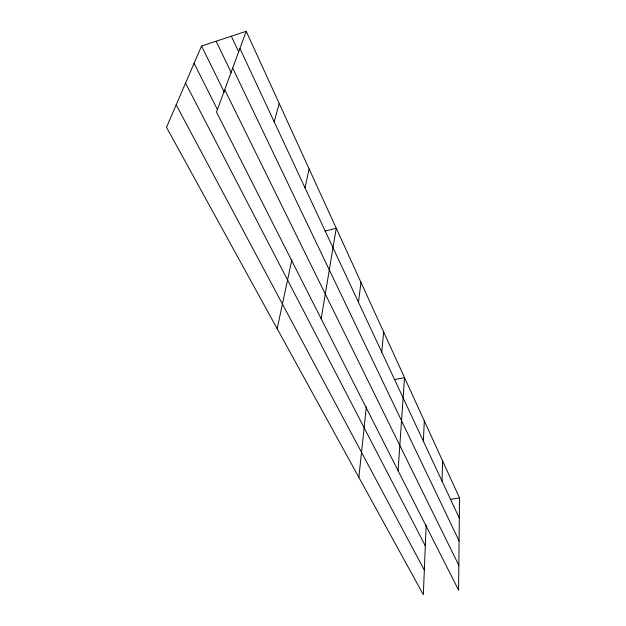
<?xml version="1.0" encoding="UTF-8"?>
<svg xmlns="http://www.w3.org/2000/svg" width="626" height="626" viewBox="0 0 626 626"><rect width="100%" height="100%" fill="white"/><g stroke="black" fill="none" stroke-linecap="round" stroke-linejoin="round"><path stroke-width="0.94" d="M246.221 31.3L459.515 497.92L458.576 590.122L216.486 112.046L246.221 31.3L201.533 46.034L166.485 127.313L423.34 594.7L426.142 525.073M442.042 481.167L442.59 460.885M423.372 441.197L424.311 420.899M398.089 470.674L404.513 377.603L394.427 379.63M381.75 352.086L383.668 331.991M358.87 477.388L366.335 406.845M358.463 302.241L360.991 282.389M321.161 318.767L336.24 228.24L324.878 231.135M277.161 328.713L291.888 259.688M305.026 187.823L309.119 168.895M274.157 121.734L279.251 103.564M450.517 499.352L459.515 497.92M176.18 104.824L424.326 570.098M185.546 83.102L425.304 545.802M194.083 63.304L217.402 109.495M224.726 89.667L458.827 565.341M201.533 46.034L224.288 92.163M216.126 41.222L231.33 72.812M232.676 68.085L459.077 540.887M231.323 36.214L238.788 52.138M239.915 48.429L459.312 518.132"/></g></svg>
